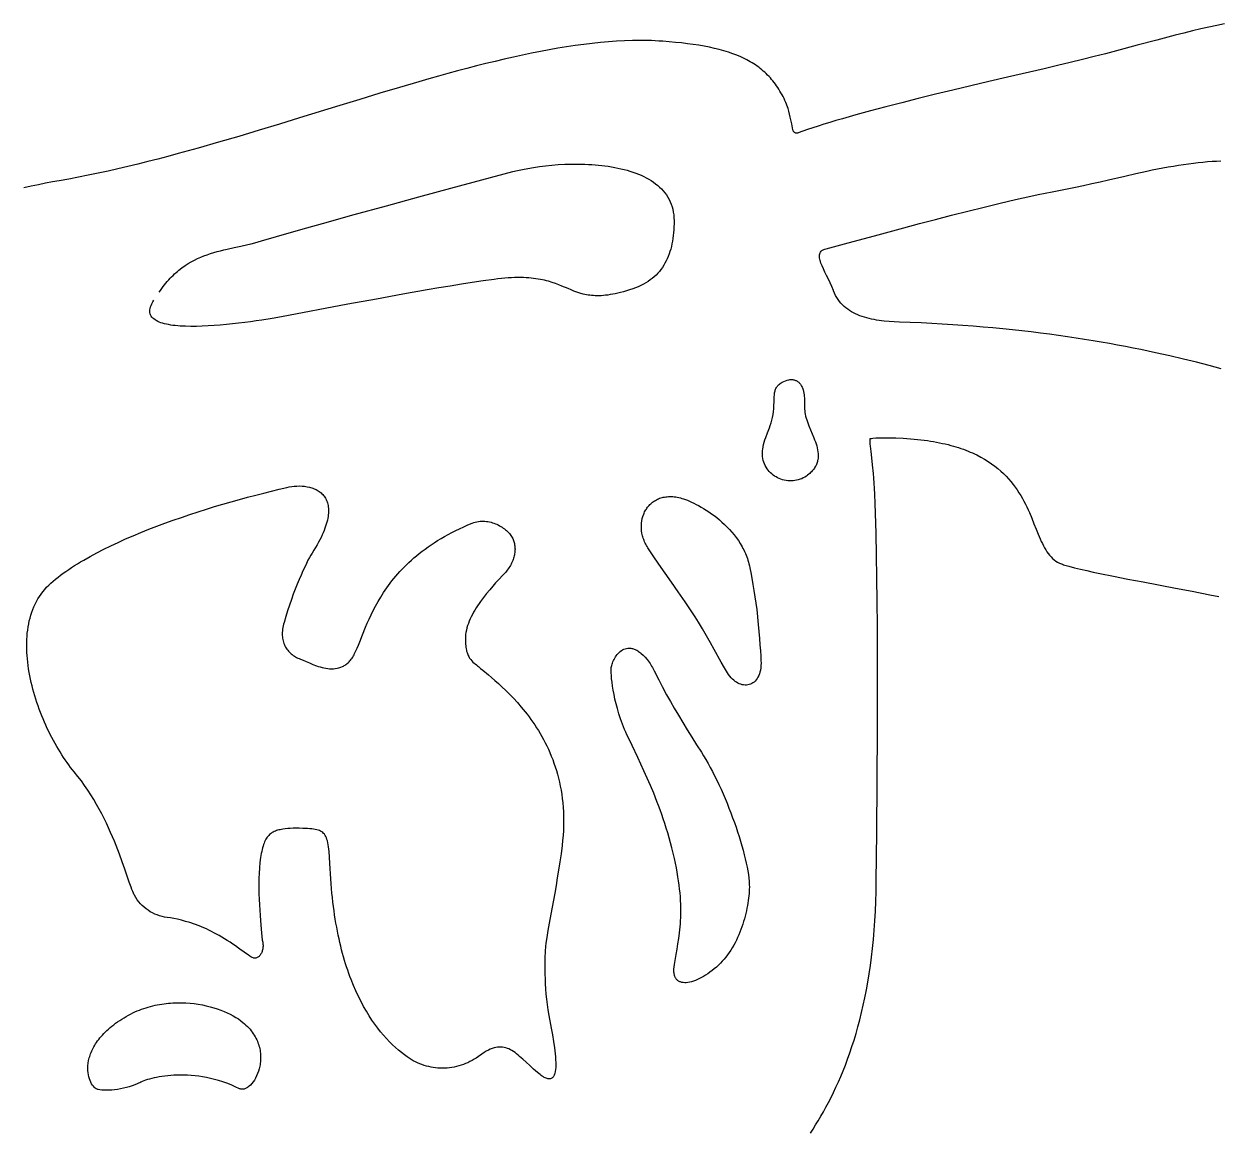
# Model space of a CAD drawing. Extents: x -599 to 1104, y -19005 to -18097.
# Drawn here: x 273.1 to 686.1, y -18481.8 to -18099.1 of the extents above; entities that cross this region are included whole.
import ezdxf

# ---------------------------------------------------------------- set-up
doc = ezdxf.new("R2010")
doc.units = 0
doc.layers.add('Layer_1', color=1, linetype='CONTINUOUS')

msp = doc.modelspace()

# ---------------------------------------------------------------- linework, layer by layer
at = {"layer": 'Layer_1'}
for points in [[(688.38, -18099.1), (685.67, -18099.63), (682.92, -18100.22), (680.1, -18100.86), (677.22, -18101.55), (674.27, -18102.28), (671.24, -18103.05), (664.91, -18104.72), (658.17, -18106.51), (650.97, -18108.42), (647.17, -18109.41), (643.24, -18110.42), (639.16, -18111.45), (634.93, -18112.49), (630.54, -18113.54), (625.97, -18114.6), (613.22, -18117.54), (606.87, -18119.02), (600.59, -18120.51), (594.4, -18121.99), (588.33, -18123.46), (582.42, -18124.92), (576.69, -18126.37), (571.16, -18127.79), (565.88, -18129.19), (560.87, -18130.56), (556.16, -18131.89), (553.93, -18132.55), (551.78, -18133.19), (549.73, -18133.82), (547.77, -18134.45), (545.9, -18135.06), (544.14, -18135.65), (542.48, -18136.24), (540.93, -18136.81), (540.77, -18136.86), (540.62, -18136.89), (540.46, -18136.9), (540.31, -18136.9), (540.16, -18136.88), (540.01, -18136.85), (539.87, -18136.79), (539.74, -18136.73), (539.62, -18136.65), (539.5, -18136.56), (539.39, -18136.45), (539.3, -18136.33), (539.22, -18136.2), (539.15, -18136.06), (539.09, -18135.91), (539.05, -18135.75), (538.64, -18133.69), (538.16, -18131.39), (537.9, -18130.28), (537.66, -18129.27), (537.44, -18128.42), (537.24, -18127.77), (536.63, -18126.31), (536.31, -18125.61), (535.99, -18124.92), (535.65, -18124.25), (535.3, -18123.59), (534.94, -18122.95), (534.58, -18122.32), (534.2, -18121.7), (533.81, -18121.1), (533.41, -18120.52), (533, -18119.94), (532.58, -18119.39), (532.15, -18118.84), (531.71, -18118.31), (531.26, -18117.79), (530.8, -18117.29), (530.32, -18116.8), (529.84, -18116.32), (529.34, -18115.85), (528.83, -18115.4), (528.31, -18114.95), (527.78, -18114.53), (527.23, -18114.11), (526.68, -18113.7), (526.11, -18113.31), (525.52, -18112.92), (524.93, -18112.55), (524.32, -18112.19), (523.7, -18111.84), (523.07, -18111.5), (522.42, -18111.17), (521.09, -18110.54), (519.7, -18109.96), (518.26, -18109.41), (516.76, -18108.89), (515.21, -18108.42), (513.59, -18107.97), (511.92, -18107.56), (510.19, -18107.19), (508.39, -18106.84), (506.53, -18106.52), (504.61, -18106.22), (502.63, -18105.96), (500.58, -18105.71), (498.46, -18105.49), (496.27, -18105.29), (494.02, -18105.11), (492.75, -18105.03), (491.46, -18104.96), (490.17, -18104.9), (488.87, -18104.87), (487.55, -18104.84), (486.23, -18104.84), (483.56, -18104.86), (480.84, -18104.95), (478.09, -18105.09), (475.29, -18105.29), (472.47, -18105.54), (469.6, -18105.84), (466.71, -18106.19), (463.78, -18106.59), (460.81, -18107.03), (457.82, -18107.52), (454.79, -18108.05), (451.74, -18108.62), (448.65, -18109.24), (445.54, -18109.89), (442.4, -18110.58), (439.24, -18111.3), (436.05, -18112.06), (432.83, -18112.84), (429.6, -18113.66), (426.34, -18114.51), (423.06, -18115.38), (419.76, -18116.27), (416.44, -18117.2), (413.1, -18118.14), (409.74, -18119.1), (402.98, -18121.08), (396.16, -18123.12), (389.3, -18125.21), (382.38, -18127.33), (368.46, -18131.63), (361.46, -18133.77), (354.45, -18135.91), (347.43, -18138.01), (340.42, -18140.06), (333.41, -18142.06), (329.92, -18143.04), (326.43, -18143.99), (322.94, -18144.93), (319.46, -18145.84), (315.99, -18146.73), (312.53, -18147.59), (309.08, -18148.43), (305.64, -18149.23), (302.21, -18150.01), (298.8, -18150.75), (295.39, -18151.46), (292.01, -18152.14), (288.64, -18152.77), (285.28, -18153.37), (282.98, -18153.78), (280.6, -18154.24), (278.15, -18154.73), (275.64, -18155.26), (273.07, -18155.84)], [(319.87, -18191.96), (320.33, -18191.28), (320.8, -18190.62), (321.27, -18189.98), (321.75, -18189.36), (322.23, -18188.77), (322.71, -18188.19), (323.2, -18187.64), (323.7, -18187.1), (324.19, -18186.59), (324.69, -18186.09), (325.2, -18185.61), (325.71, -18185.15), (326.22, -18184.71), (326.73, -18184.28), (327.77, -18183.47), (328.83, -18182.73), (329.89, -18182.04), (330.97, -18181.41), (332.06, -18180.83), (333.16, -18180.3), (334.27, -18179.81), (335.39, -18179.36), (336.52, -18178.95), (337.65, -18178.56), (338.8, -18178.21), (339.95, -18177.88), (341.11, -18177.58), (342.27, -18177.29), (343.44, -18177.01), (345.8, -18176.49), (348.16, -18175.97), (350.54, -18175.44), (351.73, -18175.16), (352.92, -18174.86), (354.11, -18174.54), (355.3, -18174.2), (360.41, -18172.7), (365.63, -18171.18), (370.95, -18169.66), (376.36, -18168.13), (387.35, -18165.06), (398.5, -18162), (409.68, -18158.96), (420.77, -18155.98), (442.19, -18150.22), (443.81, -18149.81), (445.56, -18149.43), (447.42, -18149.07), (449.37, -18148.74), (451.41, -18148.44), (453.52, -18148.18), (455.7, -18147.97), (457.93, -18147.8), (460.2, -18147.68), (462.5, -18147.62), (464.83, -18147.61), (465.99, -18147.63), (467.15, -18147.66), (468.32, -18147.71), (469.48, -18147.78), (470.64, -18147.86), (471.79, -18147.96), (472.93, -18148.08), (474.07, -18148.22), (475.2, -18148.37), (476.32, -18148.55), (477.42, -18148.74), (478.51, -18148.96), (479.59, -18149.2), (480.65, -18149.46), (481.69, -18149.74), (482.72, -18150.04), (483.72, -18150.36), (484.7, -18150.71), (485.66, -18151.08), (486.59, -18151.48), (487.5, -18151.9), (488.37, -18152.34), (489.22, -18152.81), (490.04, -18153.31), (490.83, -18153.83), (491.58, -18154.38), (492.3, -18154.96), (492.98, -18155.56), (493.63, -18156.19), (494.23, -18156.86), (494.8, -18157.55), (495.32, -18158.27), (495.8, -18159.02), (496.24, -18159.8), (496.63, -18160.61), (496.97, -18161.45), (497.26, -18162.33), (497.51, -18163.24), (497.7, -18164.18), (497.84, -18165.15), (497.92, -18166.16), (497.95, -18167.21), (497.94, -18168.27), (497.91, -18169.31), (497.85, -18170.33), (497.78, -18171.34), (497.68, -18172.33), (497.55, -18173.3), (497.4, -18174.25), (497.23, -18175.18), (497.02, -18176.09), (496.8, -18176.98), (496.54, -18177.85), (496.26, -18178.7), (495.94, -18179.53), (495.6, -18180.34), (495.23, -18181.12), (494.82, -18181.88), (494.39, -18182.62), (493.92, -18183.34), (493.42, -18184.03), (492.89, -18184.7), (492.32, -18185.35), (491.72, -18185.97), (491.08, -18186.56), (490.41, -18187.13), (489.7, -18187.68), (488.95, -18188.2), (488.17, -18188.69), (487.34, -18189.16), (486.48, -18189.6), (485.58, -18190.01), (484.63, -18190.39), (483.65, -18190.75), (482.55, -18191.11), (481.49, -18191.44), (480.47, -18191.74), (479.48, -18192), (478.53, -18192.24), (477.62, -18192.45), (476.74, -18192.62), (475.89, -18192.77), (475.06, -18192.9), (474.27, -18193), (473.51, -18193.07), (472.77, -18193.12), (472.06, -18193.15), (471.36, -18193.16), (470.69, -18193.14), (470.05, -18193.11), (469.42, -18193.06), (468.8, -18192.99), (468.21, -18192.9), (467.62, -18192.8), (467.06, -18192.68), (466.5, -18192.55), (465.42, -18192.25), (464.37, -18191.91), (463.34, -18191.53), (462.32, -18191.12), (461.3, -18190.69), (459.2, -18189.81), (458.11, -18189.37), (456.97, -18188.94), (455.77, -18188.53), (454.51, -18188.15), (453.85, -18187.97), (453.17, -18187.8), (452.46, -18187.64), (451.73, -18187.49), (450.98, -18187.36), (450.2, -18187.24), (449.39, -18187.13), (448.55, -18187.04), (447.68, -18186.97), (446.78, -18186.91), (445.84, -18186.87), (444.87, -18186.85), (443.87, -18186.85), (442.82, -18186.87), (441.74, -18186.91), (440.62, -18186.98), (439.45, -18187.07), (438.24, -18187.19), (436.99, -18187.33), (435.69, -18187.5), (431.95, -18188.04), (428.19, -18188.6), (424.4, -18189.18), (420.55, -18189.8), (416.62, -18190.45), (412.59, -18191.14), (404.15, -18192.63), (395.06, -18194.28), (385.14, -18196.11), (362.15, -18200.39), (358.98, -18200.96), (355.39, -18201.54), (353.48, -18201.83), (351.49, -18202.12), (349.46, -18202.39), (347.38, -18202.65), (345.28, -18202.89), (343.16, -18203.11), (341.03, -18203.31), (338.92, -18203.47), (336.83, -18203.6), (334.77, -18203.7), (332.77, -18203.75), (330.82, -18203.76), (328.94, -18203.72), (327.15, -18203.63), (326.29, -18203.56), (325.46, -18203.48), (324.65, -18203.38), (323.87, -18203.27), (323.13, -18203.14), (322.42, -18203), (321.74, -18202.83), (321.09, -18202.65), (320.48, -18202.46), (319.91, -18202.24), (319.39, -18202.01), (318.9, -18201.75), (318.46, -18201.48), (318.06, -18201.18), (317.71, -18200.87), (317.4, -18200.53), (317.15, -18200.17), (316.94, -18199.79), (316.79, -18199.39), (316.7, -18198.96), (316.66, -18198.51), (316.67, -18198.04), (316.75, -18197.54), (316.89, -18197.01), (317.08, -18196.46), (317.35, -18195.89), (317.68, -18195.28), (318.07, -18194.65)], [(687.14, -18218.38), (683, -18217.27), (678.66, -18216.16), (674.12, -18215.04), (669.39, -18213.94), (664.46, -18212.85), (661.93, -18212.31), (659.35, -18211.78), (656.72, -18211.25), (654.04, -18210.73), (651.32, -18210.22), (648.54, -18209.72), (645.72, -18209.22), (642.86, -18208.74), (639.94, -18208.26), (636.98, -18207.8), (633.98, -18207.35), (630.92, -18206.91), (627.82, -18206.49), (624.68, -18206.08), (621.49, -18205.68), (618.25, -18205.3), (614.97, -18204.94), (611.64, -18204.6), (608.26, -18204.27), (604.84, -18203.96), (601.38, -18203.67), (597.87, -18203.4), (594.32, -18203.15), (590.72, -18202.92), (587.07, -18202.72), (583.39, -18202.54), (579.65, -18202.38), (575.88, -18202.25), (574.11, -18202.18), (572.34, -18202.07), (570.58, -18201.91), (569.7, -18201.81), (568.84, -18201.69), (567.97, -18201.56), (567.12, -18201.41), (566.28, -18201.24), (565.45, -18201.05), (564.63, -18200.84), (563.82, -18200.61), (563.03, -18200.35), (562.26, -18200.07), (561.5, -18199.77), (560.76, -18199.44), (560.04, -18199.08), (559.35, -18198.69), (558.67, -18198.27), (558.02, -18197.82), (557.4, -18197.35), (556.8, -18196.83), (556.23, -18196.29), (555.69, -18195.7), (555.18, -18195.09), (554.7, -18194.43), (554.25, -18193.74), (553.84, -18193.01), (553.47, -18192.23), (553.13, -18191.42), (553.1, -18191.34), (552.53, -18189.99), (551.93, -18188.67), (551.32, -18187.4), (550.71, -18186.17), (550.14, -18184.99), (549.61, -18183.87), (549.14, -18182.81), (548.75, -18181.82), (548.59, -18181.35), (548.45, -18180.9), (548.35, -18180.47), (548.27, -18180.06), (548.23, -18179.66), (548.22, -18179.29), (548.25, -18178.94), (548.32, -18178.62), (548.44, -18178.31), (548.59, -18178.03), (548.79, -18177.77), (549.04, -18177.54), (549.34, -18177.33), (549.7, -18177.15), (550.1, -18176.99), (550.57, -18176.86), (558.14, -18174.83), (567.23, -18172.37), (577.43, -18169.62), (582.83, -18168.19), (588.35, -18166.73), (593.95, -18165.28), (599.57, -18163.85), (605.17, -18162.45), (610.69, -18161.12), (616.09, -18159.86), (621.31, -18158.69), (623.84, -18158.14), (626.3, -18157.63), (628.69, -18157.15), (631.01, -18156.71), (633.88, -18156.15), (636.74, -18155.58), (639.6, -18154.98), (642.46, -18154.37), (645.3, -18153.73), (648.15, -18153.08), (653.84, -18151.74), (657.69, -18150.84), (661.48, -18150.01), (663.35, -18149.63), (665.2, -18149.26), (667.03, -18148.91), (668.84, -18148.58), (670.63, -18148.27), (672.4, -18147.99), (674.14, -18147.72), (675.86, -18147.48), (677.55, -18147.26), (679.21, -18147.07), (680.85, -18146.9), (682.45, -18146.76), (684.03, -18146.64), (685.58, -18146.55), (687.09, -18146.48)], [(545.13, -18482.8), (546.03, -18481.41), (546.93, -18479.99), (547.83, -18478.52), (548.72, -18477), (549.61, -18475.45), (550.5, -18473.84), (551.38, -18472.19), (552.25, -18470.5), (553.11, -18468.75), (553.96, -18466.96), (554.79, -18465.11), (555.62, -18463.21), (556.42, -18461.26), (557.22, -18459.25), (557.99, -18457.19), (558.75, -18455.07), (559.48, -18452.89), (560.2, -18450.66), (560.89, -18448.37), (561.55, -18446.01), (562.19, -18443.6), (562.81, -18441.12), (563.39, -18438.57), (563.95, -18435.97), (564.48, -18433.29), (564.97, -18430.55), (565.43, -18427.74), (565.86, -18424.86), (566.25, -18421.91), (566.6, -18418.89), (566.91, -18415.8), (567.18, -18412.63), (567.41, -18409.39), (567.6, -18406.07), (567.75, -18402.68), (567.85, -18399.21), (567.9, -18395.66), (568.04, -18378.82), (568.17, -18361.14), (568.27, -18343.07), (568.3, -18334.01), (568.31, -18325.02), (568.3, -18316.15), (568.27, -18307.44), (568.21, -18298.96), (568.11, -18290.76), (567.99, -18282.89), (567.82, -18275.4), (567.61, -18268.36), (567.49, -18265.01), (567.36, -18261.8), (567.26, -18259.83), (567.15, -18257.98), (567.03, -18256.24), (566.9, -18254.62), (566.62, -18251.68), (566.34, -18249.16), (566.09, -18247.01), (565.89, -18245.2), (565.82, -18244.43), (565.77, -18243.73), (565.74, -18243.1), (565.74, -18242.55), (566.23, -18242.47), (566.75, -18242.4), (567.77, -18242.31), (568.62, -18242.26), (569.12, -18242.24), (571.93, -18242.25), (574.64, -18242.31), (577.24, -18242.42), (578.5, -18242.5), (579.74, -18242.59), (580.95, -18242.7), (582.14, -18242.82), (583.3, -18242.95), (584.44, -18243.09), (585.56, -18243.24), (586.65, -18243.41), (587.72, -18243.59), (588.76, -18243.78), (589.78, -18243.98), (590.78, -18244.2), (591.76, -18244.42), (592.72, -18244.65), (593.65, -18244.9), (594.57, -18245.15), (595.46, -18245.42), (596.33, -18245.69), (597.19, -18245.98), (598.02, -18246.27), (598.83, -18246.58), (599.63, -18246.89), (600.4, -18247.21), (601.16, -18247.54), (601.9, -18247.88), (602.62, -18248.22), (604, -18248.94), (605.32, -18249.68), (606.57, -18250.46), (607.75, -18251.26), (608.88, -18252.08), (609.94, -18252.93), (610.95, -18253.8), (611.91, -18254.68), (612.81, -18255.59), (613.66, -18256.51), (614.46, -18257.45), (615.22, -18258.39), (615.94, -18259.35), (616.61, -18260.32), (617.25, -18261.3), (617.85, -18262.28), (618.42, -18263.26), (618.96, -18264.25), (619.47, -18265.23), (619.95, -18266.22), (620.41, -18267.2), (620.85, -18268.18), (621.68, -18270.11), (622.44, -18272), (623.17, -18273.84), (623.89, -18275.61), (624.6, -18277.29), (624.96, -18278.1), (625.33, -18278.88), (625.71, -18279.64), (626.1, -18280.36), (626.51, -18281.06), (626.93, -18281.72), (627.38, -18282.35), (627.84, -18282.94), (628.33, -18283.49), (628.84, -18284.01), (629.39, -18284.48), (629.96, -18284.91), (630.57, -18285.3), (631.22, -18285.64), (631.55, -18285.79), (631.9, -18285.93), (632.26, -18286.05), (632.62, -18286.17), (634.52, -18286.69), (636.5, -18287.21), (638.55, -18287.72), (640.68, -18288.22), (642.88, -18288.71), (645.16, -18289.2), (649.91, -18290.18), (654.92, -18291.16), (660.17, -18292.16), (671.33, -18294.26), (677.2, -18295.39), (683.25, -18296.59), (686.34, -18297.23)]]:
    msp.add_lwpolyline(points, dxfattribs=at)
for points in [[(528.57, -18248.8), (528.54, -18248.37), (528.52, -18247.95), (528.52, -18247.52), (528.53, -18247.1), (528.56, -18246.69), (528.61, -18246.27), (528.74, -18245.45), (528.92, -18244.63), (529.15, -18243.82), (529.4, -18243.01), (529.68, -18242.19), (530.29, -18240.54), (530.91, -18238.85), (531.21, -18237.99), (531.5, -18237.1), (531.75, -18236.19), (531.97, -18235.26), (532.18, -18234.2), (532.32, -18233.18), (532.42, -18232.22), (532.48, -18231.3), (532.54, -18229.6), (532.56, -18228.82), (532.6, -18228.08), (532.65, -18227.38), (532.74, -18226.72), (532.81, -18226.4), (532.88, -18226.09), (532.97, -18225.79), (533.08, -18225.5), (533.2, -18225.22), (533.34, -18224.94), (533.51, -18224.68), (533.69, -18224.42), (533.9, -18224.17), (534.13, -18223.92), (534.39, -18223.69), (534.68, -18223.46), (535.29, -18223.08), (535.9, -18222.77), (536.5, -18222.52), (537.09, -18222.33), (537.66, -18222.2), (537.95, -18222.16), (538.22, -18222.14), (538.49, -18222.13), (538.76, -18222.14), (539.02, -18222.16), (539.28, -18222.2), (539.53, -18222.25), (539.77, -18222.32), (540.01, -18222.41), (540.24, -18222.51), (540.46, -18222.63), (540.68, -18222.77), (540.88, -18222.92), (541.08, -18223.09), (541.27, -18223.27), (541.45, -18223.48), (541.63, -18223.69), (541.79, -18223.93), (541.95, -18224.18), (542.09, -18224.45), (542.22, -18224.74), (542.35, -18225.04), (542.56, -18225.65), (542.72, -18226.25), (542.84, -18226.83), (542.93, -18227.4), (542.99, -18227.95), (543.03, -18228.5), (543.05, -18229.58), (543.05, -18230.67), (543.06, -18231.78), (543.09, -18232.34), (543.13, -18232.93), (543.2, -18233.53), (543.31, -18234.15), (543.45, -18234.79), (543.62, -18235.45), (543.83, -18236.11), (544.06, -18236.77), (544.31, -18237.45), (544.58, -18238.13), (545.15, -18239.5), (545.74, -18240.89), (546.31, -18242.28), (546.58, -18242.98), (546.84, -18243.68), (547.07, -18244.38), (547.28, -18245.07), (547.46, -18245.77), (547.6, -18246.46), (547.71, -18247.15), (547.77, -18247.83), (547.79, -18248.51), (547.76, -18249.19), (547.68, -18249.86), (547.61, -18250.19), (547.53, -18250.52), (547.44, -18250.85), (547.32, -18251.17), (547.2, -18251.5), (547.05, -18251.82), (546.89, -18252.14), (546.7, -18252.46), (546.5, -18252.77), (546.28, -18253.09), (546.04, -18253.4), (545.78, -18253.71), (545.5, -18254.01), (545.2, -18254.31), (544.87, -18254.61), (544.52, -18254.91), (544.15, -18255.21), (543.75, -18255.5), (543.22, -18255.85), (542.66, -18256.16), (542.1, -18256.43), (541.52, -18256.65), (540.93, -18256.84), (540.33, -18256.98), (539.72, -18257.09), (539.11, -18257.15), (538.5, -18257.18), (537.89, -18257.17), (537.28, -18257.13), (536.68, -18257.05), (536.08, -18256.93), (535.49, -18256.78), (534.91, -18256.59), (534.34, -18256.37), (533.79, -18256.12), (533.25, -18255.83), (532.73, -18255.51), (532.23, -18255.16), (531.76, -18254.79), (531.31, -18254.38), (530.88, -18253.94), (530.48, -18253.47), (530.12, -18252.98), (529.78, -18252.46), (529.48, -18251.91), (529.22, -18251.34), (529, -18250.74), (528.81, -18250.12), (528.67, -18249.47), (528.57, -18248.8)], [(364.05, -18259.44), (364.89, -18259.26), (365.76, -18259.13), (366.63, -18259.03), (367.51, -18258.97), (368.4, -18258.95), (369.29, -18258.98), (370.16, -18259.06), (371.02, -18259.19), (371.87, -18259.37), (372.28, -18259.47), (372.68, -18259.6), (373.08, -18259.73), (373.47, -18259.88), (373.85, -18260.05), (374.22, -18260.22), (374.58, -18260.42), (374.93, -18260.63), (375.26, -18260.85), (375.59, -18261.09), (375.9, -18261.34), (376.19, -18261.61), (376.47, -18261.9), (376.74, -18262.21), (376.99, -18262.53), (377.22, -18262.86), (377.43, -18263.22), (377.63, -18263.59), (377.81, -18263.98), (377.96, -18264.39), (378.1, -18264.82), (378.22, -18265.26), (378.31, -18265.72), (378.38, -18266.21), (378.43, -18266.71), (378.45, -18267.23), (378.45, -18267.77), (378.42, -18268.33), (378.37, -18268.91), (378.29, -18269.52), (378.18, -18270.14), (378.05, -18270.78), (377.88, -18271.45), (377.69, -18272.13), (377.46, -18272.84), (377.21, -18273.57), (376.92, -18274.32), (376.6, -18275.1), (376.24, -18275.9), (375.86, -18276.72), (375.43, -18277.56), (374.98, -18278.43), (374.48, -18279.32), (373.95, -18280.24), (373.38, -18281.18), (372.78, -18282.14), (372.35, -18282.84), (371.87, -18283.68), (371.36, -18284.66), (370.8, -18285.77), (370.21, -18286.99), (369.59, -18288.33), (368.95, -18289.77), (368.3, -18291.31), (367.63, -18292.94), (366.95, -18294.64), (366.28, -18296.42), (365.61, -18298.27), (364.95, -18300.17), (364.3, -18302.12), (363.67, -18304.11), (363.07, -18306.14), (362.91, -18306.75), (362.77, -18307.34), (362.66, -18307.93), (362.58, -18308.5), (362.52, -18309.05), (362.48, -18309.6), (362.47, -18310.13), (362.48, -18310.64), (362.52, -18311.14), (362.58, -18311.63), (362.66, -18312.1), (362.77, -18312.56), (362.89, -18313.01), (363.04, -18313.44), (363.21, -18313.86), (363.4, -18314.27), (363.6, -18314.66), (363.83, -18315.04), (364.08, -18315.4), (364.34, -18315.75), (364.62, -18316.08), (364.92, -18316.4), (365.23, -18316.71), (365.56, -18317.01), (365.91, -18317.29), (366.27, -18317.55), (366.65, -18317.8), (367.04, -18318.04), (367.44, -18318.26), (367.86, -18318.47), (368.29, -18318.67), (368.73, -18318.85), (369.67, -18319.25), (370.71, -18319.7), (371.83, -18320.18), (373.03, -18320.67), (374.27, -18321.12), (374.91, -18321.34), (375.55, -18321.53), (376.21, -18321.71), (376.87, -18321.86), (377.53, -18321.99), (378.19, -18322.08), (378.85, -18322.15), (379.51, -18322.17), (380.16, -18322.16), (380.81, -18322.11), (381.45, -18322.01), (382.08, -18321.86), (382.7, -18321.66), (383.31, -18321.4), (383.61, -18321.25), (383.9, -18321.08), (384.19, -18320.9), (384.48, -18320.7), (384.76, -18320.48), (385.04, -18320.25), (385.31, -18320), (385.58, -18319.73), (385.84, -18319.45), (386.09, -18319.15), (386.34, -18318.82), (386.58, -18318.48), (386.82, -18318.12), (387.05, -18317.74), (387.27, -18317.33), (387.49, -18316.91), (387.92, -18316.01), (388.35, -18315.03), (388.79, -18313.98), (389.24, -18312.86), (390.2, -18310.44), (391.27, -18307.81), (391.86, -18306.42), (392.5, -18304.99), (393.18, -18303.53), (393.92, -18302.03), (394.71, -18300.5), (395.58, -18298.95), (396.51, -18297.38), (397.51, -18295.8), (398.05, -18295), (398.6, -18294.2), (399.18, -18293.4), (399.77, -18292.6), (400.39, -18291.8), (401.04, -18290.99), (401.7, -18290.19), (402.4, -18289.39), (403.11, -18288.59), (403.86, -18287.79), (404.63, -18286.99), (405.43, -18286.2), (406.25, -18285.41), (407.11, -18284.63), (407.99, -18283.85), (408.9, -18283.07), (409.85, -18282.3), (410.82, -18281.54), (411.83, -18280.78), (412.87, -18280.04), (413.95, -18279.29), (415.05, -18278.56), (416.2, -18277.84), (417.37, -18277.13), (418.59, -18276.42), (419.84, -18275.73), (421.12, -18275.05), (422.45, -18274.38), (423.81, -18273.72), (425.22, -18273.07), (426.66, -18272.44), (428.14, -18271.82), (428.68, -18271.62), (429.22, -18271.46), (429.77, -18271.33), (430.32, -18271.23), (430.87, -18271.17), (431.42, -18271.13), (431.96, -18271.13), (432.51, -18271.15), (433.05, -18271.2), (433.59, -18271.28), (434.12, -18271.38), (434.65, -18271.5), (435.16, -18271.65), (435.67, -18271.82), (436.17, -18272.01), (436.66, -18272.21), (437.14, -18272.44), (437.6, -18272.68), (438.05, -18272.94), (438.49, -18273.21), (438.9, -18273.49), (439.31, -18273.78), (439.69, -18274.09), (440.05, -18274.4), (440.4, -18274.72), (440.72, -18275.05), (441.02, -18275.39), (441.3, -18275.72), (441.55, -18276.07), (441.78, -18276.41), (441.98, -18276.75), (442.15, -18277.1), (442.3, -18277.45), (442.43, -18277.8), (442.55, -18278.16), (442.65, -18278.53), (442.74, -18278.9), (442.81, -18279.27), (442.87, -18279.64), (442.91, -18280.02), (442.94, -18280.41), (442.95, -18280.79), (442.94, -18281.18), (442.92, -18281.57), (442.88, -18281.97), (442.83, -18282.37), (442.76, -18282.76), (442.67, -18283.16), (442.57, -18283.57), (442.45, -18283.97), (442.31, -18284.38), (442.16, -18284.78), (441.98, -18285.19), (441.79, -18285.6), (441.59, -18286), (441.36, -18286.41), (441.12, -18286.82), (440.86, -18287.23), (440.58, -18287.63), (440.29, -18288.04), (439.97, -18288.44), (439.64, -18288.85), (439.28, -18289.25), (438.91, -18289.65), (437.23, -18291.46), (436.26, -18292.51), (435.24, -18293.65), (434.19, -18294.87), (433.12, -18296.16), (432.05, -18297.52), (431.01, -18298.93), (430.5, -18299.65), (430, -18300.38), (429.53, -18301.13), (429.07, -18301.88), (428.63, -18302.63), (428.21, -18303.4), (427.82, -18304.17), (427.45, -18304.94), (427.12, -18305.72), (426.82, -18306.49), (426.55, -18307.27), (426.32, -18308.05), (426.13, -18308.83), (425.99, -18309.6), (425.88, -18310.37), (425.83, -18311.14), (425.81, -18311.83), (425.8, -18312.48), (425.82, -18313.09), (425.85, -18313.68), (425.89, -18314.23), (425.96, -18314.75), (426.04, -18315.24), (426.13, -18315.7), (426.23, -18316.13), (426.35, -18316.54), (426.48, -18316.93), (426.62, -18317.29), (426.77, -18317.63), (426.93, -18317.94), (427.09, -18318.24), (427.26, -18318.52), (427.63, -18319.02), (428.01, -18319.47), (428.4, -18319.86), (428.8, -18320.21), (429.19, -18320.53), (429.58, -18320.83), (429.95, -18321.12), (430.29, -18321.4), (431.01, -18322.03), (431.84, -18322.72), (433.76, -18324.33), (434.84, -18325.25), (435.99, -18326.24), (437.19, -18327.31), (438.45, -18328.46), (439.74, -18329.68), (441.07, -18330.99), (442.41, -18332.39), (443.77, -18333.86), (445.13, -18335.43), (445.81, -18336.24), (446.49, -18337.08), (447.16, -18337.94), (447.82, -18338.82), (448.48, -18339.72), (449.14, -18340.65), (449.78, -18341.59), (450.42, -18342.57), (451.04, -18343.56), (451.65, -18344.58), (452.25, -18345.62), (452.83, -18346.69), (453.4, -18347.78), (453.96, -18348.89), (454.49, -18350.03), (455.01, -18351.19), (455.5, -18352.38), (455.98, -18353.59), (456.43, -18354.82), (456.86, -18356.09), (457.26, -18357.37), (457.64, -18358.69), (457.99, -18360.02), (458.31, -18361.39), (458.61, -18362.78), (458.87, -18364.19), (459.1, -18365.64), (459.3, -18367.1), (459.46, -18368.6), (459.59, -18370.12), (459.69, -18371.67), (459.74, -18373.25), (459.76, -18374.85), (459.74, -18376.48), (459.67, -18378.14), (459.57, -18379.83), (459.42, -18381.55), (459.23, -18383.29), (458.86, -18386.17), (458.46, -18389.02), (458.03, -18391.81), (457.59, -18394.54), (457.14, -18397.19), (456.69, -18399.76), (455.81, -18404.6), (454.99, -18408.96), (454.3, -18412.74), (454.02, -18414.39), (453.79, -18415.86), (453.62, -18417.14), (453.51, -18418.22), (453.41, -18419.9), (453.32, -18422.13), (453.29, -18423.41), (453.27, -18424.8), (453.27, -18426.28), (453.29, -18427.84), (453.34, -18429.48), (453.41, -18431.18), (453.52, -18432.92), (453.66, -18434.71), (453.84, -18436.53), (454.06, -18438.37), (454.33, -18440.22), (454.65, -18442.08), (455.48, -18446.49), (455.88, -18448.77), (456.26, -18451.06), (456.59, -18453.29), (456.73, -18454.38), (456.84, -18455.43), (456.93, -18456.46), (457, -18457.44), (457.04, -18458.37), (457.05, -18459.26), (457.02, -18460.08), (456.96, -18460.85), (456.85, -18461.55), (456.71, -18462.17), (456.62, -18462.45), (456.52, -18462.71), (456.41, -18462.95), (456.28, -18463.17), (456.15, -18463.37), (456, -18463.54), (455.84, -18463.69), (455.66, -18463.81), (455.47, -18463.91), (455.27, -18463.98), (455.05, -18464.03), (454.82, -18464.04), (454.57, -18464.03), (454.31, -18464), (454.03, -18463.93), (453.73, -18463.83), (453.42, -18463.7), (453.09, -18463.54), (452.75, -18463.34), (452.39, -18463.11), (452.01, -18462.85), (451.61, -18462.56), (451.19, -18462.23), (450.76, -18461.86), (449.37, -18460.63), (448.06, -18459.43), (446.84, -18458.29), (445.68, -18457.23), (444.56, -18456.25), (444.02, -18455.79), (443.49, -18455.37), (442.95, -18454.97), (442.43, -18454.61), (441.9, -18454.27), (441.38, -18453.97), (440.85, -18453.71), (440.32, -18453.49), (439.78, -18453.31), (439.24, -18453.17), (438.68, -18453.07), (438.12, -18453.02), (437.54, -18453.02), (436.95, -18453.06), (436.35, -18453.16), (435.72, -18453.32), (435.08, -18453.52), (434.41, -18453.79), (433.73, -18454.12), (433.01, -18454.5), (432.27, -18454.95), (431.5, -18455.47), (430.27, -18456.35), (429.56, -18456.83), (428.85, -18457.28), (428.12, -18457.7), (427.38, -18458.09), (426.63, -18458.44), (425.87, -18458.77), (425.1, -18459.07), (424.32, -18459.33), (423.54, -18459.57), (422.74, -18459.78), (421.95, -18459.95), (421.15, -18460.09), (420.34, -18460.21), (419.54, -18460.29), (418.73, -18460.34), (417.92, -18460.36), (417.11, -18460.35), (416.31, -18460.31), (415.5, -18460.23), (414.7, -18460.13), (413.9, -18459.99), (413.1, -18459.82), (412.32, -18459.62), (411.53, -18459.39), (410.76, -18459.13), (409.99, -18458.84), (409.24, -18458.51), (408.49, -18458.15), (407.76, -18457.76), (407.03, -18457.34), (406.32, -18456.89), (405.63, -18456.4), (404.68, -18455.76), (403.67, -18454.95), (402.65, -18454.1), (401.62, -18453.18), (400.59, -18452.22), (399.56, -18451.19), (398.54, -18450.1), (397.51, -18448.95), (396.49, -18447.73), (395.48, -18446.45), (394.48, -18445.11), (393.48, -18443.69), (392.51, -18442.2), (391.55, -18440.64), (390.61, -18439.01), (389.69, -18437.3), (388.79, -18435.51), (387.92, -18433.64), (387.07, -18431.69), (386.25, -18429.66), (385.86, -18428.61), (385.47, -18427.54), (385.09, -18426.45), (384.72, -18425.34), (384.35, -18424.2), (384, -18423.05), (383.66, -18421.87), (383.32, -18420.67), (383, -18419.44), (382.68, -18418.19), (382.38, -18416.92), (382.09, -18415.63), (381.81, -18414.31), (381.54, -18412.96), (381.28, -18411.6), (381.03, -18410.21), (380.8, -18408.79), (380.58, -18407.35), (380.37, -18405.88), (380.17, -18404.39), (379.99, -18402.88), (379.82, -18401.33), (379.66, -18399.77), (379.52, -18398.17), (379.39, -18396.55), (379.28, -18394.9), (378.95, -18389.53), (378.8, -18387.32), (378.64, -18385.41), (378.55, -18384.55), (378.45, -18383.76), (378.33, -18383.03), (378.21, -18382.36), (378.07, -18381.75), (377.91, -18381.2), (377.73, -18380.69), (377.53, -18380.23), (377.3, -18379.82), (377.05, -18379.45), (376.77, -18379.13), (376.46, -18378.84), (376.12, -18378.59), (375.74, -18378.37), (375.33, -18378.18), (374.88, -18378.02), (374.39, -18377.88), (373.85, -18377.77), (373.27, -18377.67), (372.64, -18377.6), (371.96, -18377.54), (371.24, -18377.49), (369.62, -18377.41), (368.36, -18377.37), (367.23, -18377.35), (366.2, -18377.36), (365.25, -18377.39), (364.36, -18377.45), (363.48, -18377.54), (362.6, -18377.67), (361.7, -18377.85), (361.27, -18377.94), (360.86, -18378.05), (360.46, -18378.18), (360.08, -18378.32), (359.71, -18378.47), (359.36, -18378.65), (359.02, -18378.84), (358.7, -18379.05), (358.39, -18379.28), (358.09, -18379.53), (357.81, -18379.81), (357.54, -18380.11), (357.28, -18380.44), (357.04, -18380.79), (356.8, -18381.17), (356.58, -18381.58), (356.37, -18382.02), (356.17, -18382.49), (355.99, -18383), (355.81, -18383.54), (355.64, -18384.11), (355.49, -18384.71), (355.34, -18385.36), (355.2, -18386.04), (355.08, -18386.76), (354.96, -18387.52), (354.75, -18389.17), (354.57, -18390.99), (354.43, -18393), (354.36, -18394.6), (354.33, -18396.32), (354.34, -18398.14), (354.39, -18400.02), (354.46, -18401.93), (354.56, -18403.84), (354.67, -18405.72), (354.79, -18407.54), (355.05, -18410.86), (355.29, -18413.55), (355.54, -18416.02), (355.63, -18416.36), (355.7, -18416.71), (355.75, -18417.05), (355.79, -18417.4), (355.81, -18417.75), (355.81, -18418.09), (355.79, -18418.43), (355.75, -18418.76), (355.7, -18419.09), (355.64, -18419.41), (355.56, -18419.71), (355.46, -18420.01), (355.35, -18420.3), (355.23, -18420.57), (355.09, -18420.83), (354.94, -18421.07), (354.78, -18421.29), (354.61, -18421.49), (354.43, -18421.68), (354.23, -18421.84), (354.03, -18421.98), (353.82, -18422.1), (353.59, -18422.18), (353.36, -18422.25), (353.12, -18422.28), (352.87, -18422.29), (352.62, -18422.26), (352.36, -18422.2), (352.09, -18422.11), (351.82, -18421.98), (351.54, -18421.82), (351.26, -18421.62), (350.64, -18421.17), (349.7, -18420.53), (348.79, -18419.9), (348.24, -18419.51), (347.27, -18418.78), (346.3, -18418.07), (345.34, -18417.39), (344.39, -18416.75), (343.44, -18416.13), (342.51, -18415.55), (341.58, -18414.99), (340.66, -18414.46), (339.75, -18413.96), (338.85, -18413.48), (337.96, -18413.03), (337.08, -18412.6), (336.21, -18412.2), (335.36, -18411.82), (334.52, -18411.46), (333.69, -18411.13), (332.07, -18410.52), (330.52, -18410), (329.03, -18409.55), (327.6, -18409.17), (326.25, -18408.85), (324.98, -18408.59), (323.78, -18408.38), (322.68, -18408.22), (321.78, -18408.08), (320.9, -18407.88), (320.04, -18407.64), (319.2, -18407.35), (318.37, -18407.02), (317.57, -18406.64), (316.8, -18406.21), (316.05, -18405.74), (315.34, -18405.23), (314.65, -18404.68), (314.01, -18404.09), (313.39, -18403.45), (312.82, -18402.78), (312.29, -18402.08), (311.81, -18401.33), (311.37, -18400.55), (311.29, -18400.39), (311.03, -18399.86), (310.77, -18399.24), (310.49, -18398.54), (310.19, -18397.75), (309.55, -18395.96), (308.84, -18393.88), (308.03, -18391.55), (307.14, -18389), (306.13, -18386.26), (305.59, -18384.83), (305.01, -18383.36), (304.4, -18381.86), (303.76, -18380.32), (303.08, -18378.77), (302.37, -18377.19), (301.62, -18375.59), (300.83, -18373.98), (300.01, -18372.35), (299.14, -18370.72), (298.22, -18369.09), (297.27, -18367.46), (296.27, -18365.83), (295.22, -18364.2), (294.12, -18362.59), (292.98, -18361), (291.78, -18359.42), (290.53, -18357.87), (289.9, -18357.09), (289.27, -18356.28), (288.64, -18355.45), (288.02, -18354.6), (287.41, -18353.72), (286.8, -18352.82), (286.2, -18351.9), (285.6, -18350.96), (285.02, -18350), (284.44, -18349.03), (283.87, -18348.03), (283.32, -18347.02), (282.77, -18345.99), (282.23, -18344.95), (281.71, -18343.89), (281.2, -18342.82), (280.7, -18341.74), (280.21, -18340.65), (279.74, -18339.54), (279.28, -18338.43), (278.84, -18337.3), (278.41, -18336.17), (278, -18335.03), (277.61, -18333.88), (277.23, -18332.73), (276.87, -18331.58), (276.53, -18330.42), (276.22, -18329.25), (275.92, -18328.09), (275.64, -18326.92), (275.38, -18325.75), (275.14, -18324.59), (274.93, -18323.42), (274.73, -18322.26), (274.56, -18321.1), (274.42, -18319.94), (274.3, -18318.79), (274.2, -18317.64), (274.13, -18316.5), (274.09, -18315.37), (274.08, -18314.24), (274.09, -18313.13), (274.13, -18312.02), (274.19, -18310.92), (274.29, -18309.84), (274.42, -18308.77), (274.57, -18307.71), (274.76, -18306.66), (274.98, -18305.63), (275.23, -18304.62), (275.52, -18303.62), (275.83, -18302.64), (276.19, -18301.68), (276.57, -18300.74), (276.99, -18299.82), (277.45, -18298.91), (277.94, -18298.04), (278.47, -18297.18), (279.04, -18296.34), (279.64, -18295.53), (280.29, -18294.75), (280.97, -18293.99), (281.69, -18293.26), (282.45, -18292.56), (283.25, -18291.87), (284.07, -18291.18), (284.93, -18290.5), (285.81, -18289.83), (286.72, -18289.16), (287.65, -18288.49), (288.62, -18287.83), (289.6, -18287.17), (290.61, -18286.51), (291.65, -18285.86), (292.71, -18285.22), (293.79, -18284.58), (296.02, -18283.31), (298.33, -18282.07), (300.71, -18280.84), (303.17, -18279.64), (305.7, -18278.45), (308.28, -18277.29), (310.92, -18276.15), (313.6, -18275.03), (316.33, -18273.94), (319.1, -18272.87), (321.9, -18271.83), (324.73, -18270.81), (327.58, -18269.81), (330.44, -18268.84), (333.32, -18267.9), (336.2, -18266.99), (339.08, -18266.1), (341.95, -18265.24), (344.81, -18264.41), (347.66, -18263.61), (350.48, -18262.83), (353.27, -18262.09), (356.03, -18261.38), (358.75, -18260.7), (361.43, -18260.05), (364.05, -18259.44)], [(506.36, -18306.02), (505.23, -18304.26), (504.08, -18302.5), (501.75, -18299.02), (499.41, -18295.61), (497.1, -18292.28), (494.85, -18289.07), (492.72, -18285.99), (490.72, -18283.08), (489.79, -18281.68), (488.91, -18280.34), (488.65, -18279.94), (488.41, -18279.53), (488.19, -18279.11), (487.98, -18278.7), (487.79, -18278.28), (487.61, -18277.85), (487.45, -18277.43), (487.3, -18277), (487.17, -18276.57), (487.05, -18276.14), (486.87, -18275.28), (486.74, -18274.41), (486.67, -18273.56), (486.67, -18272.71), (486.72, -18271.87), (486.82, -18271.04), (486.98, -18270.23), (487.2, -18269.45), (487.47, -18268.69), (487.63, -18268.32), (487.79, -18267.95), (487.98, -18267.6), (488.17, -18267.25), (488.38, -18266.92), (488.6, -18266.59), (488.83, -18266.27), (489.08, -18265.96), (489.34, -18265.67), (489.61, -18265.38), (489.89, -18265.11), (490.19, -18264.84), (490.5, -18264.59), (490.82, -18264.35), (491.15, -18264.13), (491.49, -18263.92), (491.85, -18263.72), (492.21, -18263.54), (492.59, -18263.37), (492.98, -18263.22), (493.38, -18263.08), (493.8, -18262.96), (494.22, -18262.86), (494.65, -18262.78), (495.1, -18262.71), (495.56, -18262.66), (496.02, -18262.63), (496.5, -18262.61), (496.99, -18262.62), (497.49, -18262.64), (498, -18262.69), (498.52, -18262.76), (499.04, -18262.85), (499.58, -18262.96), (500.13, -18263.09), (500.69, -18263.24), (501.26, -18263.42), (501.89, -18263.64), (502.56, -18263.9), (503.27, -18264.19), (504.02, -18264.53), (504.8, -18264.9), (505.61, -18265.31), (506.45, -18265.75), (507.31, -18266.24), (508.19, -18266.76), (509.08, -18267.31), (509.98, -18267.91), (510.89, -18268.54), (511.8, -18269.2), (512.71, -18269.9), (513.62, -18270.64), (514.51, -18271.42), (515.39, -18272.23), (516.26, -18273.07), (517.1, -18273.95), (517.92, -18274.87), (518.71, -18275.82), (519.47, -18276.8), (520.19, -18277.82), (520.87, -18278.88), (521.5, -18279.97), (521.8, -18280.53), (522.09, -18281.09), (522.36, -18281.66), (522.62, -18282.25), (522.86, -18282.84), (523.1, -18283.44), (523.31, -18284.05), (523.51, -18284.66), (523.7, -18285.29), (523.86, -18285.92), (524.01, -18286.56), (524.15, -18287.21), (524.58, -18289.43), (525.22, -18292.98), (525.57, -18295.07), (525.92, -18297.27), (526.24, -18299.52), (526.53, -18301.73), (527.05, -18306.81), (527.49, -18311.69), (527.67, -18313.93), (527.82, -18315.99), (527.94, -18317.8), (528.02, -18319.33), (528.04, -18320.23), (528.01, -18321.08), (527.93, -18321.88), (527.82, -18322.62), (527.66, -18323.32), (527.46, -18323.96), (527.23, -18324.56), (526.97, -18325.1), (526.67, -18325.6), (526.35, -18326.04), (526, -18326.44), (525.62, -18326.78), (525.23, -18327.08), (524.81, -18327.32), (524.37, -18327.52), (523.92, -18327.67), (523.46, -18327.77), (522.99, -18327.83), (522.5, -18327.83), (522.01, -18327.79), (521.52, -18327.7), (521.02, -18327.56), (520.53, -18327.37), (520.03, -18327.14), (519.54, -18326.86), (519.06, -18326.53), (518.59, -18326.15), (518.13, -18325.73), (517.68, -18325.27), (517.25, -18324.75), (516.83, -18324.2), (516.44, -18323.59), (515.38, -18321.82), (514.27, -18319.85), (511.86, -18315.49), (510.56, -18313.16), (509.22, -18310.79), (507.81, -18308.4), (507.09, -18307.21), (506.36, -18306.02)], [(488.66, -18319.03), (489.02, -18319.49), (489.35, -18319.92), (489.64, -18320.35), (489.92, -18320.79), (490.19, -18321.24), (490.46, -18321.73), (491.04, -18322.85), (492.66, -18326.03), (493.84, -18328.3), (495.39, -18331.16), (496.68, -18333.47), (498.04, -18335.84), (499.47, -18338.28), (500.96, -18340.77), (502.5, -18343.31), (504.09, -18345.88), (505.72, -18348.47), (507.4, -18351.08), (508.17, -18352.29), (508.94, -18353.57), (509.71, -18354.91), (510.48, -18356.29), (511.24, -18357.73), (511.99, -18359.2), (512.74, -18360.72), (513.47, -18362.27), (514.2, -18363.85), (514.91, -18365.46), (515.61, -18367.08), (516.29, -18368.72), (516.95, -18370.37), (517.59, -18372.03), (518.22, -18373.69), (518.82, -18375.35), (519.39, -18377), (519.94, -18378.63), (520.46, -18380.26), (520.96, -18381.86), (521.42, -18383.43), (521.85, -18384.98), (522.24, -18386.49), (522.6, -18387.96), (522.92, -18389.38), (523.21, -18390.76), (523.45, -18392.09), (523.65, -18393.36), (523.81, -18394.56), (523.92, -18395.7), (523.98, -18396.77), (524, -18397.76), (523.98, -18398.46), (523.94, -18399.19), (523.89, -18399.95), (523.82, -18400.74), (523.72, -18401.55), (523.61, -18402.38), (523.48, -18403.24), (523.33, -18404.11), (523.16, -18404.99), (522.98, -18405.89), (522.77, -18406.8), (522.54, -18407.71), (522.28, -18408.64), (522.01, -18409.57), (521.72, -18410.5), (521.41, -18411.43), (521.07, -18412.37), (520.71, -18413.29), (520.34, -18414.22), (519.93, -18415.13), (519.51, -18416.03), (519.06, -18416.93), (518.6, -18417.8), (518.1, -18418.67), (517.59, -18419.51), (517.05, -18420.33), (516.49, -18421.13), (515.9, -18421.91), (515.29, -18422.66), (514.65, -18423.38), (513.99, -18424.07), (513.31, -18424.73), (512.58, -18425.38), (511.84, -18426), (511.1, -18426.59), (510.36, -18427.14), (509.62, -18427.66), (508.89, -18428.15), (508.16, -18428.59), (507.43, -18429), (506.72, -18429.37), (506.02, -18429.7), (505.34, -18429.99), (504.67, -18430.23), (504.02, -18430.44), (503.39, -18430.59), (502.78, -18430.7), (502.2, -18430.77), (501.64, -18430.79), (501.12, -18430.75), (500.62, -18430.67), (500.16, -18430.53), (499.95, -18430.45), (499.74, -18430.35), (499.54, -18430.23), (499.36, -18430.11), (499.18, -18429.97), (499.01, -18429.81), (498.85, -18429.64), (498.71, -18429.46), (498.57, -18429.26), (498.45, -18429.05), (498.34, -18428.82), (498.24, -18428.58), (498.15, -18428.33), (498.08, -18428.06), (498.02, -18427.77), (497.97, -18427.47), (497.93, -18427.16), (497.91, -18426.83), (497.91, -18426.12), (497.97, -18425.34), (498.08, -18424.5), (498.7, -18421.01), (499.02, -18419.22), (499.32, -18417.38), (499.6, -18415.48), (499.85, -18413.52), (500.05, -18411.48), (500.14, -18410.42), (500.2, -18409.35), (500.25, -18408.24), (500.28, -18407.12), (500.3, -18405.96), (500.29, -18404.78), (500.26, -18403.56), (500.2, -18402.31), (500.13, -18401.04), (500.02, -18399.72), (499.89, -18398.37), (499.73, -18396.99), (499.54, -18395.56), (499.32, -18394.1), (499.06, -18392.59), (498.77, -18391.04), (498.44, -18389.45), (498.08, -18387.81), (497.65, -18385.97), (497.2, -18384.17), (496.73, -18382.4), (496.25, -18380.67), (495.76, -18378.98), (495.25, -18377.32), (494.74, -18375.69), (494.21, -18374.1), (493.68, -18372.54), (493.13, -18371.02), (492.59, -18369.53), (492.03, -18368.07), (490.91, -18365.25), (489.79, -18362.55), (488.67, -18359.97), (487.56, -18357.51), (486.47, -18355.16), (485.41, -18352.92), (483.43, -18348.75), (482.52, -18346.82), (481.68, -18344.98), (481.27, -18344.07), (480.87, -18343.15), (480.5, -18342.23), (480.14, -18341.32), (479.8, -18340.41), (479.48, -18339.51), (478.9, -18337.73), (478.38, -18335.98), (477.93, -18334.28), (477.53, -18332.64), (477.2, -18331.06), (476.92, -18329.56), (476.69, -18328.15), (476.51, -18326.83), (476.37, -18325.62), (476.28, -18324.52), (476.23, -18323.55), (476.21, -18322.72), (476.22, -18322.03), (476.25, -18321.72), (476.31, -18321.37), (476.4, -18321.01), (476.51, -18320.62), (476.65, -18320.21), (476.81, -18319.8), (477, -18319.37), (477.21, -18318.94), (477.45, -18318.51), (477.7, -18318.09), (477.99, -18317.68), (478.29, -18317.28), (478.62, -18316.9), (478.97, -18316.54), (479.34, -18316.21), (479.74, -18315.91), (480.15, -18315.65), (480.59, -18315.43), (481.04, -18315.25), (481.52, -18315.12), (482.02, -18315.05), (482.27, -18315.03), (482.53, -18315.03), (482.79, -18315.05), (483.06, -18315.08), (483.34, -18315.13), (483.62, -18315.19), (483.9, -18315.28), (484.19, -18315.38), (484.48, -18315.5), (484.78, -18315.64), (485.08, -18315.8), (485.38, -18315.98), (485.69, -18316.18), (486, -18316.4), (486.32, -18316.65), (486.64, -18316.91), (487.3, -18317.52), (487.97, -18318.22), (488.66, -18319.03)], [(313.15, -18465.36), (312.74, -18465.58), (312.32, -18465.78), (311.44, -18466.16), (310.5, -18466.5), (309.53, -18466.81), (308.54, -18467.08), (307.52, -18467.31), (306.5, -18467.51), (305.49, -18467.68), (304.49, -18467.81), (303.52, -18467.9), (302.58, -18467.96), (301.7, -18467.99), (300.86, -18467.98), (300.1, -18467.94), (299.41, -18467.87), (298.81, -18467.76), (298.64, -18467.72), (298.47, -18467.66), (298.12, -18467.49), (297.78, -18467.26), (297.44, -18466.97), (297.12, -18466.61), (296.8, -18466.2), (296.5, -18465.73), (296.23, -18465.22), (295.98, -18464.65), (295.75, -18464.03), (295.57, -18463.37), (295.41, -18462.67), (295.3, -18461.93), (295.24, -18461.15), (295.22, -18460.34), (295.26, -18459.49), (295.35, -18458.62), (295.5, -18457.72), (295.6, -18457.26), (295.72, -18456.8), (295.86, -18456.33), (296.01, -18455.85), (296.18, -18455.37), (296.37, -18454.89), (296.58, -18454.4), (296.81, -18453.91), (297.05, -18453.42), (297.32, -18452.92), (297.61, -18452.42), (297.92, -18451.92), (298.26, -18451.41), (298.61, -18450.91), (298.99, -18450.4), (299.4, -18449.89), (299.82, -18449.38), (300.28, -18448.87), (300.75, -18448.36), (301.25, -18447.85), (301.78, -18447.34), (302.34, -18446.83), (302.92, -18446.33), (303.53, -18445.82), (304.17, -18445.32), (304.84, -18444.81), (305.53, -18444.31), (306.26, -18443.82), (306.99, -18443.34), (307.74, -18442.88), (308.48, -18442.44), (309.24, -18442.02), (309.99, -18441.62), (310.75, -18441.25), (311.51, -18440.9), (312.28, -18440.56), (313.05, -18440.25), (313.82, -18439.96), (314.59, -18439.68), (315.36, -18439.43), (316.14, -18439.19), (316.91, -18438.98), (317.69, -18438.78), (318.46, -18438.6), (319.24, -18438.43), (320.01, -18438.29), (320.79, -18438.16), (321.56, -18438.04), (322.33, -18437.94), (323.1, -18437.86), (323.86, -18437.8), (324.62, -18437.75), (326.14, -18437.69), (327.64, -18437.69), (329.12, -18437.75), (330.58, -18437.85), (332.02, -18438.01), (333.43, -18438.21), (334.82, -18438.46), (336.16, -18438.75), (337.48, -18439.07), (338.76, -18439.44), (339.99, -18439.83), (341.18, -18440.26), (342.33, -18440.72), (343.43, -18441.2), (344.47, -18441.7), (345.46, -18442.23), (346.4, -18442.77), (347.27, -18443.33), (348.08, -18443.91), (348.83, -18444.49), (349.38, -18444.96), (349.91, -18445.44), (350.4, -18445.92), (350.87, -18446.41), (351.31, -18446.9), (351.72, -18447.41), (352.1, -18447.91), (352.45, -18448.42), (352.78, -18448.93), (353.09, -18449.45), (353.37, -18449.97), (353.62, -18450.49), (353.85, -18451.01), (354.06, -18451.53), (354.25, -18452.06), (354.41, -18452.58), (354.55, -18453.1), (354.67, -18453.62), (354.77, -18454.14), (354.85, -18454.66), (354.91, -18455.18), (354.96, -18455.69), (354.98, -18456.2), (354.99, -18456.7), (354.98, -18457.2), (354.95, -18457.69), (354.91, -18458.18), (354.86, -18458.66), (354.79, -18459.14), (354.7, -18459.61), (354.49, -18460.52), (354.23, -18461.4), (353.93, -18462.23), (353.59, -18463.02), (353.21, -18463.77), (352.81, -18464.46), (352.37, -18465.1), (351.92, -18465.67), (351.45, -18466.18), (350.97, -18466.62), (350.72, -18466.82), (350.48, -18466.99), (350.23, -18467.15), (349.99, -18467.28), (349.74, -18467.4), (349.5, -18467.5), (349.26, -18467.57), (349.02, -18467.62), (348.78, -18467.65), (348.55, -18467.66), (348.32, -18467.64), (348.09, -18467.6), (347.87, -18467.53), (347.66, -18467.44), (346.2, -18466.76), (344.75, -18466.14), (343.3, -18465.58), (341.87, -18465.08), (340.45, -18464.64), (339.04, -18464.24), (337.65, -18463.9), (336.28, -18463.61), (334.93, -18463.36), (333.59, -18463.16), (332.28, -18463), (331, -18462.88), (329.74, -18462.79), (328.51, -18462.75), (327.31, -18462.73), (326.14, -18462.75), (325, -18462.79), (323.9, -18462.86), (322.84, -18462.96), (321.81, -18463.07), (320.83, -18463.21), (319.88, -18463.36), (318.98, -18463.53), (318.13, -18463.71), (317.32, -18463.91), (316.57, -18464.11), (315.86, -18464.31), (315.21, -18464.53), (314.61, -18464.74), (314.06, -18464.95), (313.58, -18465.16), (313.15, -18465.36)]]:
    msp.add_lwpolyline(points, close=True, dxfattribs=at)

doc.saveas('drawing.dxf')
